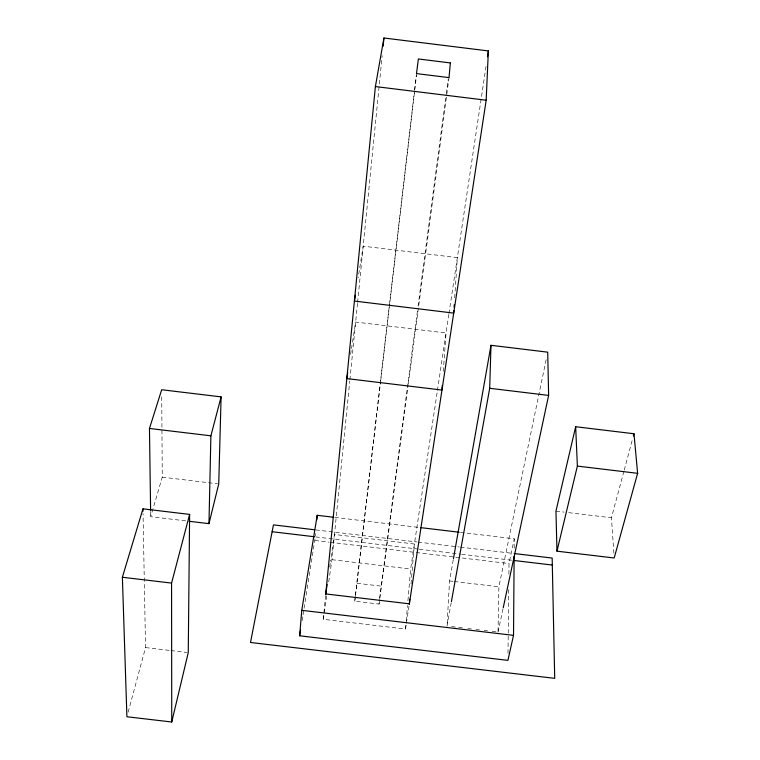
<?xml version="1.0" encoding="UTF-8"?>
<svg xmlns="http://www.w3.org/2000/svg" width="760" height="760" viewBox="0 0 760 760"><rect width="100%" height="100%" fill="white"/><g stroke="black" fill="none" stroke-linecap="round" stroke-linejoin="round"><path stroke-width="0.57" stroke-dasharray="3.8 2.85" d="M514.188 548.207L514.264 538.783L460.303 532.361M507.993 653.277L508.212 634.391M508.221 633.213L508.725 589.532M508.896 574.189L509.019 563.559L514.264 538.783M492.233 631.399L498.028 632.092L498.883 586.786L546.26 359.138M453.226 559.939L449.54 580.934L447.022 626.059L451.202 602.746M454.708 297.758L457.349 257.64L363.204 246.173L358.15 277.704M443.298 371.421L446.044 332.984L355.642 322.041L351.5 348.584M411.036 583.88L414.399 543.998L334.476 534.48L330.543 561.288M325.584 595.678L323.276 619.305L405.517 629.024L406.115 621.965M406.22 620.787L407.522 605.492M407.93 600.789L410.647 569.031L437.37 390.858M303.012 614.869L315.295 537.054M315.39 535.904L315.599 533.615M328.728 581.894L331.968 559.683L349.762 381.055M349.885 379.867L357.504 303.363M357.599 302.385L382.185 55.642M355.3 596.476L354.749 601.188L379.041 604.067L379.515 599.573M379.639 598.452L417.44 310.992M355.442 595.298L414.428 91.266M414.561 90.088L416.49 73.596M355.452 595.593L380.579 381.795M380.712 380.617L416.452 75.459M354.749 601.188L355.309 596.714M418.066 306.29L446.139 94.658M446.291 93.489L448.162 79.372M379.041 604.067L379.667 599.364M379.82 598.186L408.101 385.491M408.253 384.322L449.027 77.615M329.688 567.121L330.372 562.457M323.276 619.305L326.676 595.925M437.437 390.421L448.827 314.44M448.97 313.5L486.428 63.773M405.517 629.024L406.229 624.331M406.41 623.162L409.089 605.568M350.607 354.35L351.32 349.733M302.081 620.683L302.822 616.028M498.028 632.092L502.987 608.883M128.136 712.215L145.54 647.586L143.041 513.598M613.861 553.261L611.439 517.769L623.931 471.219M624.236 470.079L632.757 438.292M185.659 520.866L150.689 516.705L162.269 477.175L161.718 394.469M145.54 647.586L169.784 650.436M170.943 650.569L187.102 652.479M555.959 511.138L564.053 512.107M568.679 512.658L611.439 517.769M162.269 477.175L217.569 483.778M334.799 517.399L419.254 527.468M315.799 529.919L416.926 541.956M418.104 542.098L459.258 547M460.436 547.133L513.351 553.432M315.685 536.902L418.104 549.081M419.283 549.223L460.484 554.125M461.662 554.268L512.288 560.291M314.991 540.483L329.099 542.165M330.277 542.298L414.95 552.368M416.119 552.51L509.019 563.559M331.968 559.683L410.647 569.031M449.54 580.934L453.065 581.352M454.233 581.495L498.883 586.786M356.981 583.271L380.95 586.112M451.659 626.601L457.453 627.294M458.612 627.428L463.248 627.978M467.884 628.52L471.361 628.938M475.998 629.48L479.484 629.897M484.12 630.439L487.597 630.857M150.632 512.003L150.689 516.705"/><path stroke-width="1.14" d="M333.63 517.256L317.205 515.299L301.767 610.327L299.639 635.788L507.908 660.364L513.522 635.369L514.13 556.453M189.62 514.406L188.261 652.612L171.741 722L126.91 716.756L122.379 577.267L142.956 508.848L189.62 514.406L171.57 583.091L171.741 722M189.164 521.284L208.971 523.64L210.891 435.812L221.103 396.881L161.68 389.737L149.464 428.459L150.613 510.825M221.103 396.881L218.737 483.92L208.971 523.64M451.411 601.578L489.697 388.293L490.988 345.306L547.713 352.165L548.625 395.399L503.234 607.725M409.269 604.399L486.172 100.225L488.357 50.929L383.942 38L375.392 86.564L325.698 594.491M453.853 310.735L453.701 313.101L354.407 301.055L355.347 295.222M454.09 307.202L454.242 304.836M442.291 385.396L441.959 390.06L346.826 378.594L347.719 372.818M409.754 599.136L409.355 603.829L325.755 593.931L327.123 584.601M316.806 519.878L317.205 515.299M383.125 46.265L383.942 38M487.473 56.791L488.357 50.929M299.639 635.788L300.58 629.973M453.435 558.771L490.988 345.306M575.662 426.73L555.959 511.138L556.966 551.171L614.184 557.992L637.621 473.318L633.982 433.751L575.662 426.73L577.372 466.089L556.966 551.171M633.375 436.022L633.982 433.751M420.423 527.601L459.135 532.218M314.621 529.777L273.467 524.885L250.496 642.485L554.714 678.347L552.159 558.058L514.529 553.575M272.127 531.715L314.507 536.76M513.456 560.424L552.311 565.05M122.379 577.267L171.57 583.091M301.767 610.327L513.522 635.369M489.697 388.293L548.625 395.399M577.372 466.089L637.621 473.318M149.464 428.459L210.891 435.812M375.392 86.564L486.172 100.225M142.956 508.848L143.004 511.223M450.347 62.919L449.027 77.615L416.49 73.596L418.38 58.966L450.347 62.919"/></g></svg>
